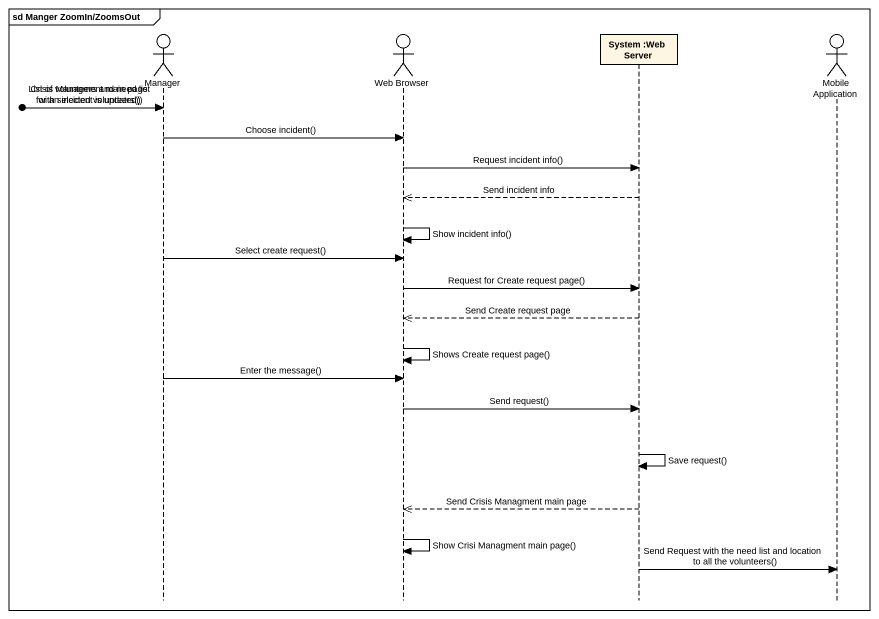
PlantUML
@startuml
mainframe sd Manger ZoomIn/ZoomsOut
hide footbox
actor Manager
actor "Web Browser" as Web_Browser
participant "System :Web Server" as System_Web_Server
actor "Mobile Application" as Mobile_Application

[o-> Manager : Crisis Managment main page with selected volunteers()
[o-> Manager : List of volunteers and need list for an incident is updated()
Manager -> Web_Browser : Choose incident()
Web_Browser -> System_Web_Server : Request incident info()
System_Web_Server -->> Web_Browser : Send incident info
Web_Browser -> Web_Browser : Show incident info()
Manager -> Web_Browser : Select create request()
Web_Browser -> System_Web_Server : Request for Create request page()
System_Web_Server -->> Web_Browser : Send Create request page
Web_Browser -> Web_Browser : Shows Create request page()
Manager -> Web_Browser : Enter the message()
Web_Browser -> System_Web_Server : Send request()
System_Web_Server -> System_Web_Server : Save request()
System_Web_Server -->> Web_Browser : Send Crisis Managment main page
Web_Browser -> Web_Browser : Show Crisi Managment main page()
System_Web_Server -> Mobile_Application : Send Request with the need list and location to all the volunteers()
@enduml
